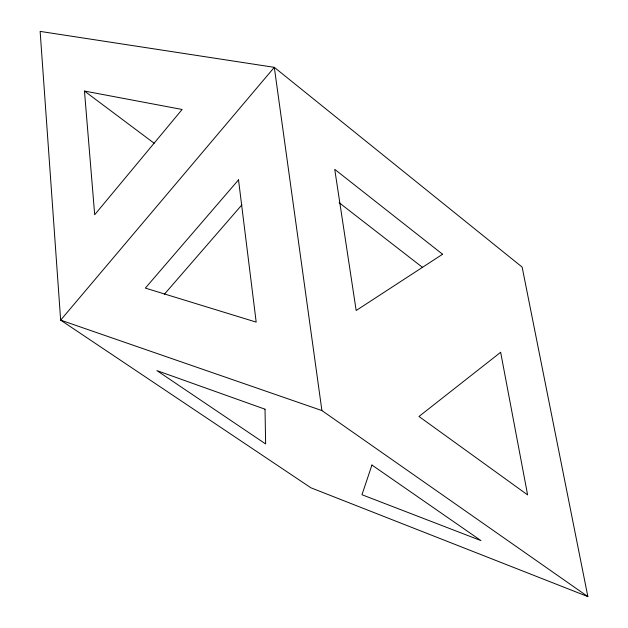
<?xml version="1.0" encoding="UTF-8"?>
<svg xmlns="http://www.w3.org/2000/svg" width="628" height="628" viewBox="0 0 628 628"><rect width="100%" height="100%" fill="white"/><g stroke="black" fill="none" stroke-linecap="round" stroke-linejoin="round"><path stroke-width="0.94" d="M164.371 294.249L241.866 204.901M84.466 91.052L182.128 109.468L94.687 214.745L84.466 91.052L154.119 143.223M321.905 410.563L60.649 320.131L40.137 31.4L274.303 67.337L522.135 267.088L587.863 596.6L310.868 487.775L60.649 320.131L274.303 67.337L321.905 410.563L587.863 596.6M422.644 267.489L339.136 202.687M371.941 465.034L361.964 494.731L480.962 540.598L371.941 465.034M238.514 179.859L145.351 288.095L256.185 322.117L238.514 179.859M500.649 352.3L418.97 416.474L527.614 494.903L500.649 352.3M442.575 254.246L356.17 310.507L334.74 169.356L442.575 254.246M265.024 409.205L156.906 370.606L265.636 443.957L265.024 409.205"/></g></svg>
